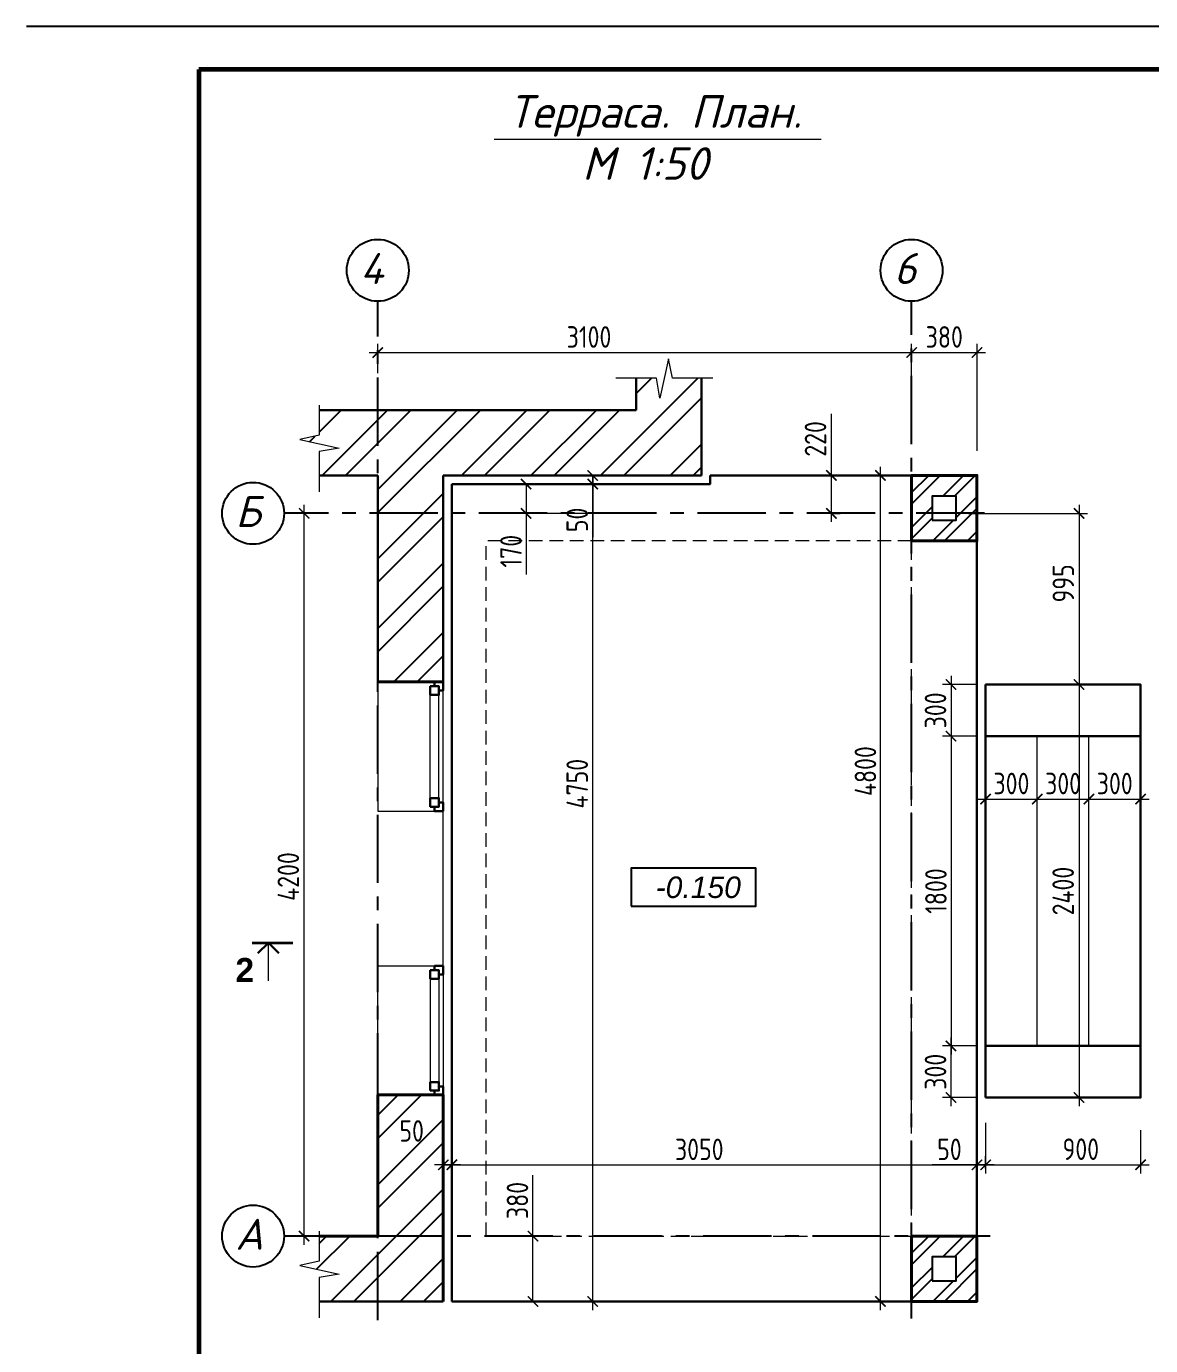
# Model space of a CAD drawing. Extents: x -12289450 to -10763036, y -7834513 to -6150123.
# Drawn here: x -11015035 to -11001976, y -7820146 to -7804813 of the extents above; entities that cross this region are included whole.
import ezdxf

# ---------------------------------------------------------------- set-up
doc = ezdxf.new("R2010")
doc.units = 0
doc.header["$LTSCALE"] = 25
doc.header["$PDMODE"] = 35
doc.linetypes.add('CENTER', pattern=[50.8, 31.75, -6.35, 6.35, -6.35])
doc.linetypes.add('HIDDEN', pattern=[9.525, 6.35, -3.175])
doc.layers.get('DefPoints').update_dxf_attribs({"color": 10, "lineweight": 30})
for name, color, linetype in [('001-ПЕРЕГОРОДКИ', 5, 'Continuous'), ('004-ВСПЛИНИИ', 15, 'Continuous'), ('005-РАЗМЕРЫ', 252, 'Continuous'), ('008-ШТРИХОВКА', 252, 'Continuous'), ('014-ОСИ', 251, 'CENTER'), ('Annotation - Text', 7, 'Continuous'), ('Текст', 7, 'Continuous')]:
    doc.layers.add(name, color=color, linetype=linetype)
doc.layers.add('Окна ArchiCAD_Ном._пера__23', color=7, linetype='Continuous', lineweight=30, true_color=0xff6600)
doc.layers.add('Окна ArchiCAD_Ном._пера__3', color=7, linetype='Continuous', lineweight=15, true_color=0xff6600)
for name, color, linetype, lineweight in [('Ростверк', 5, 'Continuous', 35), ('СТЕНЫ', 5, 'Continuous', 40), ('Текст AMS', 7, 'Continuous', 9), ('ФУНДАМЕНТ', 5, 'Continuous', 30)]:
    doc.layers.add(name, color=color, linetype=linetype, lineweight=lineweight)
doc.styles.add('gismo', font='isocpeui.ttf')
doc.styles.add('GOST 2.304', font='cs_gost2304.shx')
doc.styles.add('Isocpeur', font='isocpeui.ttf')
doc.styles.get("Standard").update_dxf_attribs({"font": 'arial.ttf'})
doc.styles.add('СГЕНЕРИР_СТИЛЬ_1', font='arialbd.ttf')
doc.styles.add('Текстер', font='ariali.ttf')
doc.dimstyles.new('1', dxfattribs={"dimscale": 100, "dimtxt": 2.5, "dimasz": 1.2, "dimexe": 1, "dimexo": 1, "dimgap": 0.5, "dimtad": 1, "dimdec": 0, "dimzin": 0, "dimdsep": 46, "dimtxsty": 'GOST 2.304', "dimblk": 'ARCHTICK', "dimcen": 0.09, "dimdle": 1, "dimclrd": 256, "dimclre": 256, "dimclrt": 7, "dimadec": 0, "dimazin": 0, "dimtfac": 1, "dimtdec": 0, "dimtmove": 0, "dimatfit": 3, "dimldrblk": 'ARCHTICK', "dimfxl": 0, "dimtolj": 1, "dimtzin": 0, "dimlwd": 5, "dimlwe": 5, "dimarcsym": 0})

# ---------------------------------------------------------------- blocks, each defined once
blk = doc.blocks.new('_ArchTick')
at = {"color": 0, "linetype": 'ByBlock', "const_width": 0.15}
blk.add_lwpolyline([(-0.5, -0.5), (0.5, 0.5)], dxfattribs=at)
blk = doc.blocks.new('*D1515')
at = {"layer": '005-РАЗМЕРЫ', "lineweight": 5, "transparency": 16777216}
for p, q in [((-11010953, -7808842), (-11010953, -7808504)), ((-11004753, -7808842), (-11004753, -7808504)), ((-11011053, -7808604), (-11004653, -7808604))]:
    blk.add_line(p, q, dxfattribs=at)
at = {"layer": 'DefPoints', "color": 0, "transparency": 16777216}
for p in [(-11004753, -7808604), (-11010953, -7808942), (-11004753, -7808942)]:
    blk.add_point(p, dxfattribs=at)
at = {"layer": '005-РАЗМЕРЫ', "lineweight": 5, "transparency": 16777216, "xscale": 120, "yscale": 120, "zscale": 120, "rotation": 180}
blk.add_blockref('_ArchTick', (-11010953, -7808604), dxfattribs=at)
at = {"layer": '005-РАЗМЕРЫ', "lineweight": 5, "transparency": 16777216, "xscale": 120, "yscale": 120, "zscale": 120}
blk.add_blockref('_ArchTick', (-11004753, -7808604), dxfattribs=at)
at = {"layer": '005-РАЗМЕРЫ', "color": 7, "transparency": 16777216, "insert": (-11008500, -7808423), "char_height": 250, "attachment_point": 5, "style": 'GOST 2.304'}
blk.add_mtext('\\A1;3100', dxfattribs=at)
blk = doc.blocks.new('*D1516')
at = {"layer": '005-РАЗМЕРЫ', "lineweight": 5, "transparency": 16777216}
for p, q in [((-11011809, -7818973), (-11011809, -7810373)), ((-11011774, -7810473), (-11011909, -7810473)), ((-11011807, -7818873), (-11011909, -7818873))]:
    blk.add_line(p, q, dxfattribs=at)
at = {"layer": 'DefPoints', "color": 0, "transparency": 16777216}
for p in [(-11011809, -7810473), (-11011674, -7810473), (-11011707, -7818873)]:
    blk.add_point(p, dxfattribs=at)
at = {"layer": '005-РАЗМЕРЫ', "lineweight": 5, "transparency": 16777216, "xscale": 120, "yscale": 120, "zscale": 120}
for p, rotation in [((-11011809, -7810473), 90), ((-11011809, -7818873), 270)]:
    blk.add_blockref('_ArchTick', p, dxfattribs=dict(at, rotation=rotation))
at = {"layer": '005-РАЗМЕРЫ', "color": 7, "transparency": 16777216, "insert": (-11011993, -7814694), "char_height": 250, "attachment_point": 5, "rotation": 90, "style": 'GOST 2.304'}
blk.add_mtext('\\A1;4200', dxfattribs=at)
blk = doc.blocks.new('*D1517')
at = {"layer": '005-РАЗМЕРЫ', "lineweight": 5, "transparency": 16777216}
for p, q in [((-11009151, -7818873), (-11009151, -7818165)), ((-11009151, -7819633), (-11009151, -7818773)), ((-11009015, -7818873), (-11009251, -7818873)), ((-11009015, -7819633), (-11009251, -7819633))]:
    blk.add_line(p, q, dxfattribs=at)
at = {"layer": 'DefPoints', "color": 0, "transparency": 16777216}
for p in [(-11008915, -7818873), (-11009151, -7819633), (-11008915, -7819633)]:
    blk.add_point(p, dxfattribs=at)
at = {"layer": '005-РАЗМЕРЫ', "lineweight": 5, "transparency": 16777216, "xscale": 120, "yscale": 120, "zscale": 120}
for p, rotation in [((-11009151, -7818873), 90), ((-11009151, -7819633), 270)]:
    blk.add_blockref('_ArchTick', p, dxfattribs=dict(at, rotation=rotation))
at = {"layer": '005-РАЗМЕРЫ', "color": 7, "transparency": 16777216, "insert": (-11009331, -7818459), "char_height": 250, "attachment_point": 5, "rotation": 90, "style": 'GOST 2.304'}
blk.add_mtext('\\A1;380', dxfattribs=at)
blk = doc.blocks.new('*D1518')
at = {"layer": '005-РАЗМЕРЫ', "lineweight": 5, "ltscale": 100, "transparency": 16777216}
for p, q in [((-11009993, -7818045), (-11010293, -7818045)), ((-11010193, -7817913), (-11010193, -7818145)), ((-11010093, -7817913), (-11010093, -7818145))]:
    blk.add_line(p, q, dxfattribs=at)
at = {"layer": 'DefPoints', "color": 0, "ltscale": 100, "transparency": 16777216}
for p in [(-11010193, -7817813), (-11010093, -7817813), (-11010193, -7818045)]:
    blk.add_point(p, dxfattribs=at)
at = {"layer": '005-РАЗМЕРЫ', "lineweight": 5, "ltscale": 100, "transparency": 16777216, "xscale": 120, "yscale": 120, "zscale": 120, "rotation": 180}
blk.add_blockref('_ArchTick', (-11010193, -7818045), dxfattribs=at)
at = {"layer": '005-РАЗМЕРЫ', "lineweight": 5, "ltscale": 100, "transparency": 16777216, "xscale": 120, "yscale": 120, "zscale": 120}
blk.add_blockref('_ArchTick', (-11010093, -7818045), dxfattribs=at)
at = {"layer": '005-РАЗМЕРЫ', "color": 7, "ltscale": 100, "transparency": 16777216, "insert": (-11010560, -7817651), "char_height": 250, "attachment_point": 5, "style": 'GOST 2.304'}
blk.add_mtext('\\A1;50', dxfattribs=at)
blk = doc.blocks.new('*D1514')
at = {"layer": '005-РАЗМЕРЫ', "lineweight": 5, "transparency": 16777216}
for p, q in [((-11008364, -7810033), (-11008557, -7810033)), ((-11008457, -7810033), (-11008457, -7810233)), ((-11008364, -7810133), (-11008557, -7810133)), ((-11008457, -7810133), (-11008457, -7810749))]:
    blk.add_line(p, q, dxfattribs=at)
at = {"layer": 'DefPoints', "color": 0, "transparency": 16777216}
for p in [(-11008457, -7810033), (-11008264, -7810033), (-11008264, -7810133)]:
    blk.add_point(p, dxfattribs=at)
at = {"layer": '005-РАЗМЕРЫ', "lineweight": 5, "transparency": 16777216, "xscale": 120, "yscale": 120, "zscale": 120}
for p, rotation in [((-11008457, -7810033), 90), ((-11008457, -7810133), 270)]:
    blk.add_blockref('_ArchTick', p, dxfattribs=dict(at, rotation=rotation))
at = {"layer": '005-РАЗМЕРЫ', "color": 7, "transparency": 16777216, "insert": (-11008637, -7810549), "char_height": 250, "attachment_point": 5, "rotation": 90, "style": 'GOST 2.304'}
blk.add_mtext('\\A1;50', dxfattribs=at)
blk = doc.blocks.new('*D1519')
at = {"layer": '005-РАЗМЕРЫ', "lineweight": 5, "transparency": 16777216}
for p, q in [((-11004753, -7809566), (-11004753, -7808504)), ((-11003993, -7809747), (-11003993, -7808504)), ((-11004853, -7808604), (-11003893, -7808604))]:
    blk.add_line(p, q, dxfattribs=at)
at = {"layer": 'DefPoints', "color": 0, "transparency": 16777216}
for p in [(-11003993, -7808604), (-11004753, -7809666), (-11003993, -7809847)]:
    blk.add_point(p, dxfattribs=at)
at = {"layer": '005-РАЗМЕРЫ', "lineweight": 5, "transparency": 16777216, "xscale": 120, "yscale": 120, "zscale": 120, "rotation": 180}
blk.add_blockref('_ArchTick', (-11004753, -7808604), dxfattribs=at)
at = {"layer": '005-РАЗМЕРЫ', "lineweight": 5, "transparency": 16777216, "xscale": 120, "yscale": 120, "zscale": 120}
blk.add_blockref('_ArchTick', (-11003993, -7808604), dxfattribs=at)
at = {"layer": '005-РАЗМЕРЫ', "color": 7, "transparency": 16777216, "insert": (-11004373, -7808423), "char_height": 250, "attachment_point": 5, "style": 'GOST 2.304'}
blk.add_mtext('\\A1;380', dxfattribs=at)
blk = doc.blocks.new('*D1520')
at = {"layer": '005-РАЗМЕРЫ', "lineweight": 5, "transparency": 16777216}
for p, q in [((-11010193, -7818045), (-11003893, -7818045)), ((-11010093, -7818537), (-11010093, -7817945)), ((-11003993, -7818537), (-11003993, -7817945))]:
    blk.add_line(p, q, dxfattribs=at)
at = {"layer": 'DefPoints', "color": 0, "transparency": 16777216}
for p in [(-11003993, -7818045), (-11010093, -7818637), (-11003993, -7818637)]:
    blk.add_point(p, dxfattribs=at)
at = {"layer": '005-РАЗМЕРЫ', "lineweight": 5, "transparency": 16777216, "xscale": 120, "yscale": 120, "zscale": 120, "rotation": 180}
blk.add_blockref('_ArchTick', (-11010093, -7818045), dxfattribs=at)
at = {"layer": '005-РАЗМЕРЫ', "lineweight": 5, "transparency": 16777216, "xscale": 120, "yscale": 120, "zscale": 120}
blk.add_blockref('_ArchTick', (-11003993, -7818045), dxfattribs=at)
at = {"layer": '005-РАЗМЕРЫ', "color": 7, "transparency": 16777216, "insert": (-11007219, -7817865), "char_height": 250, "attachment_point": 5, "style": 'GOST 2.304'}
blk.add_mtext('\\A1;3050', dxfattribs=at)
blk = doc.blocks.new('*D1521')
at = {"layer": '005-РАЗМЕРЫ', "lineweight": 5, "transparency": 16777216}
for p, q in [((-11003993, -7817738), (-11003993, -7818145)), ((-11003993, -7818045), (-11004513, -7818045)), ((-11003793, -7818045), (-11003993, -7818045)), ((-11003893, -7818086), (-11003893, -7817945))]:
    blk.add_line(p, q, dxfattribs=at)
at = {"layer": 'DefPoints', "color": 0, "transparency": 16777216}
for p in [(-11003993, -7817638), (-11003993, -7818045), (-11003893, -7818186)]:
    blk.add_point(p, dxfattribs=at)
at = {"layer": '005-РАЗМЕРЫ', "lineweight": 5, "transparency": 16777216, "xscale": 120, "yscale": 120, "zscale": 120, "rotation": 180}
blk.add_blockref('_ArchTick', (-11003993, -7818045), dxfattribs=at)
at = {"layer": '005-РАЗМЕРЫ', "lineweight": 5, "transparency": 16777216, "xscale": 120, "yscale": 120, "zscale": 120}
blk.add_blockref('_ArchTick', (-11003893, -7818045), dxfattribs=at)
at = {"layer": '005-РАЗМЕРЫ', "color": 7, "transparency": 16777216, "insert": (-11004313, -7817865), "char_height": 250, "attachment_point": 5, "style": 'GOST 2.304'}
blk.add_mtext('\\A1;50', dxfattribs=at)
blk = doc.blocks.new('*D1522')
at = {"layer": '005-РАЗМЕРЫ', "lineweight": 5, "transparency": 16777216}
for p, q in [((-11003893, -7817557), (-11003893, -7818145)), ((-11002093, -7817643), (-11002093, -7818145)), ((-11003993, -7818045), (-11001993, -7818045))]:
    blk.add_line(p, q, dxfattribs=at)
at = {"layer": 'DefPoints', "color": 0, "transparency": 16777216}
for p in [(-11003893, -7817457), (-11002093, -7817543), (-11002093, -7818045)]:
    blk.add_point(p, dxfattribs=at)
at = {"layer": '005-РАЗМЕРЫ', "lineweight": 5, "transparency": 16777216, "xscale": 120, "yscale": 120, "zscale": 120, "rotation": 180}
blk.add_blockref('_ArchTick', (-11003893, -7818045), dxfattribs=at)
at = {"layer": '005-РАЗМЕРЫ', "lineweight": 5, "transparency": 16777216, "xscale": 120, "yscale": 120, "zscale": 120}
blk.add_blockref('_ArchTick', (-11002093, -7818045), dxfattribs=at)
at = {"layer": '005-РАЗМЕРЫ', "color": 7, "transparency": 16777216, "insert": (-11002787, -7817863), "char_height": 250, "attachment_point": 5, "style": 'GOST 2.304'}
blk.add_mtext('\\A1;900', dxfattribs=at)
blk = doc.blocks.new('*D1523')
at = {"layer": '005-РАЗМЕРЫ', "lineweight": 5, "transparency": 16777216}
for p, q in [((-11008457, -7819733), (-11008457, -7810033)), ((-11008462, -7810133), (-11008357, -7810133)), ((-11008462, -7819633), (-11008357, -7819633))]:
    blk.add_line(p, q, dxfattribs=at)
at = {"layer": 'DefPoints', "color": 0, "transparency": 16777216}
for p in [(-11008562, -7810133), (-11008457, -7810133), (-11008562, -7819633)]:
    blk.add_point(p, dxfattribs=at)
at = {"layer": '005-РАЗМЕРЫ', "lineweight": 5, "transparency": 16777216, "xscale": 120, "yscale": 120, "zscale": 120}
for p, rotation in [((-11008457, -7810133), 90), ((-11008457, -7819633), 270)]:
    blk.add_blockref('_ArchTick', p, dxfattribs=dict(at, rotation=rotation))
at = {"layer": '005-РАЗМЕРЫ', "color": 7, "transparency": 16777216, "insert": (-11008637, -7813615), "char_height": 250, "attachment_point": 5, "rotation": 90, "style": 'GOST 2.304'}
blk.add_mtext('\\A1;4750', dxfattribs=at)
blk = doc.blocks.new('*D1524')
at = {"layer": '005-РАЗМЕРЫ', "lineweight": 5, "transparency": 16777216}
for p, q in [((-11009231, -7810133), (-11009231, -7810573)), ((-11009170, -7810133), (-11009131, -7810133)), ((-11008459, -7810473), (-11009331, -7810473)), ((-11009231, -7810473), (-11009231, -7811182))]:
    blk.add_line(p, q, dxfattribs=at)
at = {"layer": 'DefPoints', "color": 0, "transparency": 16777216}
for p in [(-11009270, -7810133), (-11009231, -7810133), (-11008359, -7810473)]:
    blk.add_point(p, dxfattribs=at)
at = {"layer": '005-РАЗМЕРЫ', "lineweight": 5, "transparency": 16777216, "xscale": 120, "yscale": 120, "zscale": 120}
for p, rotation in [((-11009231, -7810133), 90), ((-11009231, -7810473), 270)]:
    blk.add_blockref('_ArchTick', p, dxfattribs=dict(at, rotation=rotation))
at = {"layer": '005-РАЗМЕРЫ', "color": 7, "transparency": 16777216, "insert": (-11009406, -7810913), "char_height": 250, "attachment_point": 5, "rotation": 90, "style": 'GOST 2.304'}
blk.add_mtext('\\A1;170', dxfattribs=at)
blk = doc.blocks.new('*D1525')
at = {"layer": '005-РАЗМЕРЫ', "lineweight": 5, "transparency": 16777216}
for p, q in [((-11005114, -7819733), (-11005114, -7809933)), ((-11005087, -7810033), (-11005014, -7810033)), ((-11005087, -7819633), (-11005014, -7819633))]:
    blk.add_line(p, q, dxfattribs=at)
at = {"layer": 'DefPoints', "color": 0, "transparency": 16777216}
for p in [(-11005187, -7810033), (-11005114, -7810033), (-11005187, -7819633)]:
    blk.add_point(p, dxfattribs=at)
at = {"layer": '005-РАЗМЕРЫ', "lineweight": 5, "transparency": 16777216, "xscale": 120, "yscale": 120, "zscale": 120}
for p, rotation in [((-11005114, -7810033), 90), ((-11005114, -7819633), 270)]:
    blk.add_blockref('_ArchTick', p, dxfattribs=dict(at, rotation=rotation))
at = {"layer": '005-РАЗМЕРЫ', "color": 7, "transparency": 16777216, "insert": (-11005289, -7813469), "char_height": 250, "attachment_point": 5, "rotation": 90, "style": 'GOST 2.304'}
blk.add_mtext('\\A1;4800', dxfattribs=at)
blk = doc.blocks.new('*D1526')
at = {"layer": '005-РАЗМЕРЫ', "lineweight": 5, "transparency": 16777216}
for p, q in [((-11005684, -7810033), (-11005684, -7809315)), ((-11005684, -7810573), (-11005684, -7810033)), ((-11005656, -7810033), (-11005584, -7810033)), ((-11005656, -7810473), (-11005584, -7810473))]:
    blk.add_line(p, q, dxfattribs=at)
at = {"layer": 'DefPoints', "color": 0, "transparency": 16777216}
for p in [(-11005756, -7810033), (-11005684, -7810033), (-11005756, -7810473)]:
    blk.add_point(p, dxfattribs=at)
at = {"layer": '005-РАЗМЕРЫ', "lineweight": 5, "transparency": 16777216, "xscale": 120, "yscale": 120, "zscale": 120}
for p, rotation in [((-11005684, -7810033), 90), ((-11005684, -7810473), 270)]:
    blk.add_blockref('_ArchTick', p, dxfattribs=dict(at, rotation=rotation))
at = {"layer": '005-РАЗМЕРЫ', "color": 7, "transparency": 16777216, "insert": (-11005869, -7809608), "char_height": 250, "attachment_point": 5, "rotation": 90, "style": 'GOST 2.304'}
blk.add_mtext('\\A1;220', dxfattribs=at)
blk = doc.blocks.new('*D1527')
at = {"layer": '005-РАЗМЕРЫ', "lineweight": 5, "transparency": 16777216}
for p, q in [((-11002808, -7810373), (-11002808, -7812563)), ((-11004090, -7810473), (-11002708, -7810473)), ((-11003121, -7812463), (-11002708, -7812463))]:
    blk.add_line(p, q, dxfattribs=at)
at = {"layer": 'DefPoints', "color": 0, "transparency": 16777216}
for p in [(-11004190, -7810473), (-11003221, -7812463), (-11002808, -7812463)]:
    blk.add_point(p, dxfattribs=at)
at = {"layer": '005-РАЗМЕРЫ', "lineweight": 5, "transparency": 16777216, "xscale": 120, "yscale": 120, "zscale": 120}
for p, rotation in [((-11002808, -7810473), 90), ((-11002808, -7812463), 270)]:
    blk.add_blockref('_ArchTick', p, dxfattribs=dict(at, rotation=rotation))
at = {"layer": '005-РАЗМЕРЫ', "color": 7, "transparency": 16777216, "insert": (-11002990, -7811287), "char_height": 250, "attachment_point": 5, "rotation": 90, "style": 'GOST 2.304'}
blk.add_mtext('\\A1;995', dxfattribs=at)
blk = doc.blocks.new('*D1528')
at = {"layer": '005-РАЗМЕРЫ', "lineweight": 5, "transparency": 16777216}
for p, q in [((-11002808, -7812363), (-11002808, -7817363)), ((-11003121, -7812463), (-11002708, -7812463)), ((-11002834, -7817263), (-11002908, -7817263))]:
    blk.add_line(p, q, dxfattribs=at)
at = {"layer": 'DefPoints', "color": 0, "transparency": 16777216}
for p in [(-11003221, -7812463), (-11002808, -7817263), (-11002734, -7817263)]:
    blk.add_point(p, dxfattribs=at)
at = {"layer": '005-РАЗМЕРЫ', "lineweight": 5, "transparency": 16777216, "xscale": 120, "yscale": 120, "zscale": 120}
for p, rotation in [((-11002808, -7812463), 90), ((-11002808, -7817263), 270)]:
    blk.add_blockref('_ArchTick', p, dxfattribs=dict(at, rotation=rotation))
at = {"layer": '005-РАЗМЕРЫ', "color": 7, "transparency": 16777216, "insert": (-11002992, -7814863), "char_height": 250, "attachment_point": 5, "rotation": 90, "style": 'GOST 2.304'}
blk.add_mtext('\\A1;2400', dxfattribs=at)
blk = doc.blocks.new('*D1529')
at = {"layer": '005-РАЗМЕРЫ', "lineweight": 5, "transparency": 16777216}
for p, q in [((-11003893, -7813751), (-11003893, -7813694)), ((-11003293, -7813751), (-11003293, -7813694)), ((-11003993, -7813794), (-11003193, -7813794))]:
    blk.add_line(p, q, dxfattribs=at)
at = {"layer": 'DefPoints', "color": 0, "transparency": 16777216}
for p in [(-11003893, -7813851), (-11003293, -7813794), (-11003293, -7813851)]:
    blk.add_point(p, dxfattribs=at)
at = {"layer": '005-РАЗМЕРЫ', "lineweight": 5, "transparency": 16777216, "xscale": 120, "yscale": 120, "zscale": 120, "rotation": 180}
blk.add_blockref('_ArchTick', (-11003893, -7813794), dxfattribs=at)
at = {"layer": '005-РАЗМЕРЫ', "lineweight": 5, "transparency": 16777216, "xscale": 120, "yscale": 120, "zscale": 120}
blk.add_blockref('_ArchTick', (-11003293, -7813794), dxfattribs=at)
at = {"layer": '005-РАЗМЕРЫ', "color": 7, "transparency": 16777216, "insert": (-11003593, -7813613), "char_height": 250, "attachment_point": 5, "style": 'GOST 2.304'}
blk.add_mtext('\\A1;300', dxfattribs=at)
blk = doc.blocks.new('*D1530')
at = {"layer": '005-РАЗМЕРЫ', "lineweight": 5, "transparency": 16777216}
for p, q in [((-11003293, -7813751), (-11003293, -7813694)), ((-11002693, -7813751), (-11002693, -7813694)), ((-11003393, -7813794), (-11002593, -7813794))]:
    blk.add_line(p, q, dxfattribs=at)
at = {"layer": 'DefPoints', "color": 0, "transparency": 16777216}
for p in [(-11003293, -7813851), (-11002693, -7813794), (-11002693, -7813851)]:
    blk.add_point(p, dxfattribs=at)
at = {"layer": '005-РАЗМЕРЫ', "lineweight": 5, "transparency": 16777216, "xscale": 120, "yscale": 120, "zscale": 120, "rotation": 180}
blk.add_blockref('_ArchTick', (-11003293, -7813794), dxfattribs=at)
at = {"layer": '005-РАЗМЕРЫ', "lineweight": 5, "transparency": 16777216, "xscale": 120, "yscale": 120, "zscale": 120}
blk.add_blockref('_ArchTick', (-11002693, -7813794), dxfattribs=at)
at = {"layer": '005-РАЗМЕРЫ', "color": 7, "transparency": 16777216, "insert": (-11002993, -7813613), "char_height": 250, "attachment_point": 5, "style": 'GOST 2.304'}
blk.add_mtext('\\A1;300', dxfattribs=at)
blk = doc.blocks.new('*D1531')
at = {"layer": '005-РАЗМЕРЫ', "lineweight": 5, "transparency": 16777216}
for p, q in [((-11002693, -7813751), (-11002693, -7813694)), ((-11002093, -7813751), (-11002093, -7813694)), ((-11002793, -7813794), (-11001993, -7813794))]:
    blk.add_line(p, q, dxfattribs=at)
at = {"layer": 'DefPoints', "color": 0, "transparency": 16777216}
for p in [(-11002693, -7813851), (-11002093, -7813794), (-11002093, -7813851)]:
    blk.add_point(p, dxfattribs=at)
at = {"layer": '005-РАЗМЕРЫ', "lineweight": 5, "transparency": 16777216, "xscale": 120, "yscale": 120, "zscale": 120, "rotation": 180}
blk.add_blockref('_ArchTick', (-11002693, -7813794), dxfattribs=at)
at = {"layer": '005-РАЗМЕРЫ', "lineweight": 5, "transparency": 16777216, "xscale": 120, "yscale": 120, "zscale": 120}
blk.add_blockref('_ArchTick', (-11002093, -7813794), dxfattribs=at)
at = {"layer": '005-РАЗМЕРЫ', "color": 7, "transparency": 16777216, "insert": (-11002393, -7813613), "char_height": 250, "attachment_point": 5, "style": 'GOST 2.304'}
blk.add_mtext('\\A1;300', dxfattribs=at)
blk = doc.blocks.new('*D1532')
at = {"layer": '005-РАЗМЕРЫ', "lineweight": 5, "transparency": 16777216}
for p, q in [((-11004295, -7812963), (-11004295, -7816763)), ((-11003993, -7813063), (-11004395, -7813063)), ((-11003993, -7816663), (-11004395, -7816663))]:
    blk.add_line(p, q, dxfattribs=at)
at = {"layer": 'DefPoints', "color": 0, "transparency": 16777216}
for p in [(-11003893, -7813063), (-11004295, -7816663), (-11003893, -7816663)]:
    blk.add_point(p, dxfattribs=at)
at = {"layer": '005-РАЗМЕРЫ', "lineweight": 5, "transparency": 16777216, "xscale": 120, "yscale": 120, "zscale": 120}
for p, rotation in [((-11004295, -7813063), 90), ((-11004295, -7816663), 270)]:
    blk.add_blockref('_ArchTick', p, dxfattribs=dict(at, rotation=rotation))
at = {"layer": '005-РАЗМЕРЫ', "color": 7, "transparency": 16777216, "insert": (-11004470, -7814863), "char_height": 250, "attachment_point": 5, "rotation": 90, "style": 'GOST 2.304'}
blk.add_mtext('\\A1;1800', dxfattribs=at)
blk = doc.blocks.new('*D1533')
at = {"layer": '005-РАЗМЕРЫ', "lineweight": 5, "transparency": 16777216}
for p, q in [((-11004295, -7812363), (-11004295, -7813163)), ((-11003993, -7812463), (-11004395, -7812463)), ((-11003993, -7813063), (-11004395, -7813063))]:
    blk.add_line(p, q, dxfattribs=at)
at = {"layer": 'DefPoints', "color": 0, "transparency": 16777216}
for p in [(-11003893, -7812463), (-11004295, -7813063), (-11003893, -7813063)]:
    blk.add_point(p, dxfattribs=at)
at = {"layer": '005-РАЗМЕРЫ', "lineweight": 5, "transparency": 16777216, "xscale": 120, "yscale": 120, "zscale": 120}
for p, rotation in [((-11004295, -7812463), 90), ((-11004295, -7813063), 270)]:
    blk.add_blockref('_ArchTick', p, dxfattribs=dict(at, rotation=rotation))
at = {"layer": '005-РАЗМЕРЫ', "color": 7, "transparency": 16777216, "insert": (-11004475, -7812763), "char_height": 250, "attachment_point": 5, "rotation": 90, "style": 'GOST 2.304'}
blk.add_mtext('\\A1;300', dxfattribs=at)
blk = doc.blocks.new('*D1534')
at = {"layer": '005-РАЗМЕРЫ', "lineweight": 5, "transparency": 16777216}
for p, q in [((-11003993, -7816663), (-11004395, -7816663)), ((-11004295, -7817363), (-11004295, -7816563)), ((-11003993, -7817263), (-11004395, -7817263))]:
    blk.add_line(p, q, dxfattribs=at)
at = {"layer": 'DefPoints', "color": 0, "transparency": 16777216}
for p in [(-11004295, -7816663), (-11003893, -7816663), (-11003893, -7817263)]:
    blk.add_point(p, dxfattribs=at)
at = {"layer": '005-РАЗМЕРЫ', "lineweight": 5, "transparency": 16777216, "xscale": 120, "yscale": 120, "zscale": 120}
for p, rotation in [((-11004295, -7816663), 90), ((-11004295, -7817263), 270)]:
    blk.add_blockref('_ArchTick', p, dxfattribs=dict(at, rotation=rotation))
at = {"layer": '005-РАЗМЕРЫ', "color": 7, "transparency": 16777216, "insert": (-11004475, -7816963), "char_height": 250, "attachment_point": 5, "rotation": 90, "style": 'GOST 2.304'}
blk.add_mtext('\\A1;300', dxfattribs=at)
blk = doc.blocks.new('Уровень')
at = {"color": 213, "linetype": 'ByBlock'}
blk.add_lwpolyline([(0, 0), (1544, 0), (1544, 469), (0, 469)], close=True, dxfattribs=at)
at = {"flags": 4}
blk.add_attdef('+-0.000', (70, 107), '', height=250, dxfattribs=at)

msp = doc.modelspace()

# ---------------------------------------------------------------- hatches: boundary and pattern name
at = {"layer": '008-ШТРИХОВКА', "ltscale": 3}
h = msp.add_hatch(dxfattribs=at)
h.set_pattern_fill('ANSI32', color=256, scale=60)
h.set_pattern_definition([(45, (-11012308.6, -7819632.8), (-404.112, 404.112), []), (45, (-11012039.2, -7819632.8), (-404.112, 404.112), [])])
h.paths.add_polyline_path([(-11007952.2, -7809272.8), (-11010953.1, -7809272.8), (-11010953.1, -7810472.8), (-11010193.1, -7810472.8), (-11010193.1, -7810032.8), (-11007193.1, -7810032.8), (-11007193.1, -7808903.2), (-11007529, -7808903.2), (-11007577.5, -7808676.7), (-11007678.7, -7809135.7), (-11007717.1, -7808903.2), (-11007952.2, -7808903.2)])
h.paths.add_polyline_path([(-11010953.1, -7809272.8), (-11011634.1, -7809272.8), (-11011634.1, -7809566), (-11011860.6, -7809614.6), (-11011401.6, -7809715.8), (-11011634.1, -7809754.2), (-11011634.1, -7810032.8), (-11010953.1, -7810032.8)])
h.paths.add_polyline_path([(-11010953.1, -7812432.8), (-11010294.3, -7812432.8), (-11010294.3, -7812432.7), (-11010193.1, -7812432.7), (-11010193.1, -7810472.8), (-11010953.1, -7810472.8)])
h.paths.add_polyline_path([(-11010953.1, -7818872.8), (-11010193.5, -7818872.8), (-11010194.3, -7817232.8), (-11010294.3, -7817232.8), (-11010953.1, -7817232.8)])
h.paths.add_polyline_path([(-11010953.1, -7819632.8), (-11010193.1, -7819632.8), (-11010193.5, -7818872.8), (-11010953.1, -7818872.8)])
h.paths.add_polyline_path([(-11011401.6, -7819315.8), (-11011634.1, -7819354.2), (-11011634.1, -7819632.8), (-11010953.1, -7819632.8), (-11010953.1, -7818872.8), (-11011634.1, -7818872.8), (-11011634.1, -7819166), (-11011860.6, -7819214.6)])
h.paths.add_polyline_path([(-11009218.1, -7811194.2), (-11009218.1, -7810631.7), (-11009593.1, -7810631.7), (-11009593.1, -7811194.2)], flags=9)
h.paths.add_polyline_path([(-11010772.2, -7817843.9), (-11010347.2, -7817843.9), (-11010347.2, -7817458.6), (-11010772.2, -7817458.6)], flags=24)
h = msp.add_hatch(dxfattribs=at)
h.set_pattern_fill('ANSI32', color=256, scale=30)
h.set_pattern_definition([(45, (-11012302.75, -7324361.6), (-202.05576, 202.05576), []), (45, (-11012168.04, -7324361.6), (-202.05576, 202.05576), [])])
h.paths.add_polyline_path([(-11003993.1, -7810032.8), (-11004753.1, -7810032.8), (-11004753.1, -7810792.8), (-11003993.1, -7810792.8)])
h.paths.add_polyline_path([(-11004233.1, -7810552.8), (-11004513.1, -7810552.8), (-11004513.1, -7810272.8), (-11004233.1, -7810272.8)], flags=16)
h.paths.add_polyline_path([(-11004313.1, -7810472.8), (-11004433.1, -7810472.8), (-11004433.1, -7810352.8), (-11004313.1, -7810352.8)], flags=0)
h = msp.add_hatch(dxfattribs=at)
h.set_pattern_fill('ANSI32', color=256, scale=30)
h.set_pattern_definition([(45, (-11012302.75, -7333201.6), (-202.05576, 202.05576), []), (45, (-11012168.04, -7333201.6), (-202.05576, 202.05576), [])])
h.paths.add_polyline_path([(-11003993.1, -7818872.8), (-11004753.1, -7818872.8), (-11004753.1, -7819632.8), (-11003993.1, -7819632.8)])
h.paths.add_polyline_path([(-11004233.1, -7819392.8), (-11004513.1, -7819392.8), (-11004513.1, -7819112.8), (-11004233.1, -7819112.8)], flags=16)
h.paths.add_polyline_path([(-11004313.1, -7819312.8), (-11004433.1, -7819312.8), (-11004433.1, -7819192.8), (-11004313.1, -7819192.8)], flags=0)

# ---------------------------------------------------------------- linework, layer by layer
at = {"linetype": 'Continuous', "lineweight": 25, "ltscale": 75, "extrusion": (0, 1, 0), "elevation": -7804813.4}
msp.add_lwpolyline([(10973035.5, 0), (11015035.3, 0)], dxfattribs=at)
at = {"linetype": 'Continuous', "lineweight": 60, "ltscale": 75, "extrusion": (0, 1, 0), "elevation": -7805313.3}
msp.add_lwpolyline([(10973544.7, 0), (11013033.8, 0)], dxfattribs=at)
at = {"linetype": 'Continuous', "lineweight": 60, "ltscale": 75, "extrusion": (1, 0, 0), "elevation": -11013033.8}
msp.add_lwpolyline([(-7805313.3, 0), (-7834005.3, 0)], dxfattribs=at)
at = {"layer": '001-ПЕРЕГОРОДКИ', "lineweight": 35, "ltscale": 100}
msp.add_lwpolyline([(-11012413.7, -7815463.2), (-11011939, -7815463.2)], dxfattribs=at)
at = {"layer": '001-ПЕРЕГОРОДКИ', "lineweight": 18, "ltscale": 100}
msp.add_lwpolyline([(-11012224.7, -7815907), (-11012224.7, -7815463.2)], dxfattribs=at)
msp.add_lwpolyline([(-11012224.7, -7815907), (-11012224.7, -7815463.2)], dxfattribs=at)
at = {"layer": '004-ВСПЛИНИИ', "color": 0, "lineweight": 0}
for points in [[(-11007061.1, -7808903.2), (-11007529, -7808903.2), (-11007577.5, -7808676.7), (-11007678.7, -7809135.7), (-11007717.1, -7808903.2), (-11008187.3, -7808903.2)], [(-11011634.1, -7809215.3), (-11011634.1, -7809566), (-11011860.6, -7809614.6), (-11011401.6, -7809715.8), (-11011634.1, -7809754.2), (-11011634.1, -7810224.4)], [(-11011634.1, -7818815.3), (-11011634.1, -7819166), (-11011860.6, -7819214.6), (-11011401.6, -7819315.8), (-11011634.1, -7819354.2), (-11011634.1, -7819824.4)]]:
    msp.add_lwpolyline(points, dxfattribs=at)
at = {"layer": '014-ОСИ'}
for points in [[(-11010953.1, -7819849), (-11010953.1, -7808008.8)], [(-11004753.1, -7819829.6), (-11004753.1, -7808008.8)], [(-11003906.7, -7810472.8), (-11012042.2, -7810472.8)], [(-11003840.1, -7818872.8), (-11012042.2, -7818872.8)]]:
    msp.add_lwpolyline(points, dxfattribs=at)
at = {"layer": 'Окна ArchiCAD_Ном._пера__23', "linetype": 'Continuous'}
for points in [[(-11010344.3, -7812482.7), (-11010344.3, -7812582.7), (-11010244.3, -7812582.7), (-11010244.3, -7812482.7)], [(-11010344.3, -7813882.8), (-11010344.3, -7813782.8), (-11010244.3, -7813782.8), (-11010244.3, -7813882.8)], [(-11010344.3, -7815782.8), (-11010344.3, -7815882.8), (-11010244.3, -7815882.8), (-11010244.3, -7815782.8)], [(-11010344.3, -7817182.8), (-11010344.3, -7817082.8), (-11010244.3, -7817082.8), (-11010244.3, -7817182.8)]]:
    msp.add_lwpolyline(points, close=True, dxfattribs=at)
for points in [[(-11010294.3, -7812482.7), (-11010294.3, -7812432.7), (-11010194.3, -7812432.7), (-11010194.3, -7812532.7), (-11010244.3, -7812532.7), (-11010244.3, -7812482.7), (-11010294.3, -7812482.7)], [(-11010294.3, -7813882.8), (-11010294.3, -7813932.8), (-11010194.3, -7813932.8), (-11010194.3, -7813832.8), (-11010244.3, -7813832.8), (-11010244.3, -7813882.8), (-11010294.3, -7813882.8)], [(-11010294.3, -7815782.8), (-11010294.3, -7815732.8), (-11010194.3, -7815732.8), (-11010194.3, -7815832.8), (-11010244.3, -7815832.8), (-11010244.3, -7815782.8), (-11010294.3, -7815782.8)], [(-11010294.3, -7817182.8), (-11010294.3, -7817232.8), (-11010194.3, -7817232.8), (-11010194.3, -7817132.8), (-11010244.3, -7817132.8), (-11010244.3, -7817182.8), (-11010294.3, -7817182.8)]]:
    msp.add_lwpolyline(points, dxfattribs=at)
at = {"layer": 'Окна ArchiCAD_Ном._пера__3', "linetype": 'Continuous'}
for p, q in [((-11010194.3, -7813832.8), (-11010194.3, -7812532.7)), ((-11010344.3, -7813782.8), (-11010344.3, -7812582.7)), ((-11010244.3, -7813782.8), (-11010244.3, -7812582.7)), ((-11010344.3, -7815882.8), (-11010344.3, -7817082.8)), ((-11010244.3, -7815882.8), (-11010244.3, -7817082.8)), ((-11010194.3, -7815832.8), (-11010194.3, -7817132.8))]:
    msp.add_line(p, q, dxfattribs=at)
at = {"layer": 'Ростверк', "lineweight": 13, "ltscale": 100}
for points in [[(-11003293.1, -7816662.8), (-11003293.1, -7813062.8)], [(-11002693.1, -7816662.8), (-11002693.1, -7813062.8)]]:
    msp.add_lwpolyline(points, dxfattribs=at)
at = {"layer": 'СТЕНЫ', "lineweight": 30, "ltscale": 3}
for p, q in [((-11007952.2, -7808903.2), (-11007952.2, -7809272.8)), ((-11007193.1, -7808903.2), (-11007193.1, -7810032.8)), ((-11007953.1, -7809272.8), (-11011634.1, -7809272.8)), ((-11007193.1, -7810032.8), (-11010193.1, -7810032.8)), ((-11010093.1, -7819632.8), (-11010093.1, -7810132.8)), ((-11010093.1, -7810132.8), (-11007093.1, -7810132.8)), ((-11011634.1, -7819632.8), (-11010193.1, -7819632.8))]:
    msp.add_line(p, q, dxfattribs=at)
at = {"layer": 'СТЕНЫ', "ltscale": 3}
for p, q in [((-11010953.1, -7812432.8), (-11010193.1, -7812432.8)), ((-11010953.1, -7818872.8), (-11010953.1, -7817232.8)), ((-11010953.1, -7817232.8), (-11010194.3, -7817232.8)), ((-11010193.1, -7819632.8), (-11010194.3, -7817232.8))]:
    msp.add_line(p, q, dxfattribs=at)
at = {"layer": 'СТЕНЫ', "lineweight": 30, "ltscale": 3}
for points in [[(-11010953.1, -7810032.8), (-11011634.1, -7810032.8)], [(-11010953.1, -7812432.8), (-11010953.1, -7810032.8)], [(-11010193.1, -7812432.8), (-11010193.1, -7810032.8)], [(-11010093.1, -7819632.8), (-11003993.1, -7819632.8), (-11003993.1, -7810032.8), (-11007093.1, -7810032.8)], [(-11007193.1, -7810132.8), (-11007093.1, -7810132.8), (-11007093.1, -7810032.8)], [(-11003893.1, -7812462.8), (-11002093.1, -7812462.8), (-11002093.1, -7817262.8), (-11003893.1, -7817262.8)], [(-11003893.1, -7817262.8), (-11003893.1, -7812462.8)], [(-11003893.1, -7813062.8), (-11002093.1, -7813062.8), (-11002093.1, -7816662.8), (-11003893.1, -7816662.8)]]:
    msp.add_lwpolyline(points, dxfattribs=at)
at = {"layer": 'СТЕНЫ', "ltscale": 3}
for points in [[(-11004753.1, -7810792.8), (-11003993.1, -7810792.8), (-11003993.1, -7810032.8), (-11004753.1, -7810032.8)], [(-11004753.1, -7819632.8), (-11003993.1, -7819632.8), (-11003993.1, -7818872.8), (-11004753.1, -7818872.8)]]:
    msp.add_lwpolyline(points, close=True, dxfattribs=at)
at = {"layer": 'СТЕНЫ', "lineweight": 25, "ltscale": 3}
for points in [[(-11004513.1, -7810552.8), (-11004233.1, -7810552.8), (-11004233.1, -7810272.8), (-11004513.1, -7810272.8)], [(-11004513.1, -7819392.8), (-11004233.1, -7819392.8), (-11004233.1, -7819112.8), (-11004513.1, -7819112.8)]]:
    msp.add_lwpolyline(points, close=True, dxfattribs=at)
at = {"layer": 'СТЕНЫ', "lineweight": 9, "ltscale": 3}
for points in [[(-11010953.1, -7812432.8), (-11010953.1, -7813932.8), (-11010194.3, -7813932.8), (-11010194.3, -7813932.8)], [(-11010194.3, -7815732.8), (-11010194.3, -7813932.8)], [(-11010953.1, -7817232.8), (-11010953.1, -7815732.8), (-11010194.3, -7815732.8), (-11010194.3, -7815732.8)]]:
    msp.add_lwpolyline(points, dxfattribs=at)
at = {"layer": 'СТЕНЫ', "color": 5, "lineweight": 30}
for points in [[(-11012224.7, -7815463.2), (-11012348, -7815586.5)], [(-11012224.7, -7815463.2), (-11012101.3, -7815586.5)]]:
    msp.add_lwpolyline(points, dxfattribs=at)
at = {"layer": 'СТЕНЫ', "ltscale": 3}
msp.add_lwpolyline([(-11011634.1, -7818872.8), (-11010953.1, -7818872.8)], dxfattribs=at)
at = {"layer": 'Текст'}
for centre in [(-11010953.1, -7807648.8), (-11004753.1, -7807648.8), (-11012402.2, -7810472.8), (-11012402.2, -7818872.8)]:
    msp.add_circle(centre, 360, dxfattribs=at)
at = {"layer": 'Текст AMS', "linetype": 'Continuous', "lineweight": 5, "ltscale": 75}
msp.add_lwpolyline([(-11009600.3, -7806125.2), (-11005803.5, -7806125.2)], dxfattribs=at)
at = {"layer": 'ФУНДАМЕНТ', "linetype": 'HIDDEN', "lineweight": 0}
for p, q in [((-11004753.1, -7810792.8), (-11009693.1, -7810792.8)), ((-11009693.1, -7818872.8), (-11009693.1, -7810792.8)), ((-11004753.1, -7818872.8), (-11004753.1, -7810792.8)), ((-11009693.1, -7818872.8), (-11004753.1, -7818872.8))]:
    msp.add_line(p, q, dxfattribs=at)
msp.add_lwpolyline([(-11010953.1, -7818872.8), (-11010953.1, -7815732.8)], dxfattribs=at)

# ---------------------------------------------------------------- block references
at = {"color": 7, "ltscale": 2}
ref = msp.add_blockref('Уровень', (-11008009.9, -7815038.1), dxfattribs=dict(at, xscale=0.9375, yscale=0.9375, zscale=0.9375))
ref.add_attrib('+-0.000', ' -0.150', (-11007822.9, -7814943.9), dxfattribs={"height": 250, "style": 'Текстер'})

# ---------------------------------------------------------------- texts
at = {"layer": 'Annotation - Text', "color": 0, "lineweight": 25, "style": 'gismo'}
for s, p in [('Терраса. План.', (-11009436.2, -7805992)), ('М 1:50', (-11008579.1, -7806596.7))]:
    msp.add_text(s, height=378, dxfattribs=at).set_placement(p)
at = {"layer": 'Annotation - Text', "color": 7, "linetype": 'Continuous', "lineweight": 0, "insert": (-11012498.4, -7815640.9), "char_height": 280, "attachment_point": 2, "style": 'СГЕНЕРИР_СТИЛЬ_1'}
msp.add_mtext('2', dxfattribs=at)
at = {"layer": 'Текст', "style": 'Isocpeur'}
for s, p in [('4', (-11011158.4, -7807807.5)), ('6', (-11004958.4, -7807807.5)), ('Б', (-11012607.5, -7810631.5)), ('А', (-11012607.5, -7819031.5))]:
    msp.add_text(s, height=360, dxfattribs=at).set_placement(p)

# ---------------------------------------------------------------- dimensions: what is measured, and where the dimension line sits
at = {"layer": '005-РАЗМЕРЫ'}
for base, p1, p2, text, picture, middle in [((-11004753.1, -7808603.6), (-11010953.1, -7808942.1), (-11004753.1, -7808942.1), '3100', '*D1515', (-11008500.2, -7808603.6)), ((-11003993.1, -7808603.6), (-11004753.1, -7809665.7), (-11003993.1, -7809847.2), '380', '*D1519', (-11004373.1, -7808603.6)), ((-11003293.1, -7813793.6), (-11003893.1, -7813851.3), (-11003293.1, -7813851.3), '300', '*D1529', (-11003593.1, -7813793.6)), ((-11002693.1, -7813793.6), (-11003293.1, -7813851.3), (-11002693.1, -7813851.3), '300', '*D1530', (-11002993.1, -7813793.6)), ((-11002093.1, -7813793.6), (-11002693.1, -7813851.3), (-11002093.1, -7813851.3), '300', '*D1531', (-11002393.1, -7813793.6)), ((-11002093.1, -7818045.2), (-11003893.1, -7817456.8), (-11002093.1, -7817543), '900', '*D1522', (-11002786.9, -7818045.2)), ((-11003993.1, -7818045.2), (-11010093.1, -7818636.6), (-11003993.1, -7818636.6), '3050', '*D1520', (-11007219.2, -7818045.2)), ((-11003993.1, -7818045.2), (-11003893.1, -7818186.3), (-11003993.1, -7817637.8), '50', '*D1521', (-11004313.1, -7818045.2))]:
    dim = msp.add_linear_dim(base=base, p1=p1, p2=p2, text=text, dimstyle='1', dxfattribs=at)
    dim.commit()
    dim.dimension.update_dxf_attribs({"geometry": picture, "text_midpoint": middle, "dimtype": 160})
for base, p1, p2, text, picture, middle in [((-11005684.3, -7810032.8), (-11005755.7, -7810472.8), (-11005755.7, -7810032.8), '220', '*D1526', (-11005684.3, -7809608.4)), ((-11009230.6, -7810132.8), (-11008359.4, -7810472.8), (-11009270.1, -7810132.8), '170', '*D1524', (-11009230.6, -7810912.9)), ((-11008457.2, -7810032.8), (-11008263.6, -7810132.8), (-11008263.6, -7810032.8), '50', '*D1514', (-11008457.2, -7810548.9)), ((-11008457.2, -7810132.8), (-11008562.3, -7819632.8), (-11008562.3, -7810132.8), '4750', '*D1523', (-11008457.2, -7813615)), ((-11005113.8, -7810032.8), (-11005187.1, -7819632.8), (-11005187.1, -7810032.8), '4800', '*D1525', (-11005113.8, -7813469.1)), ((-11011808.7, -7810472.8), (-11011706.8, -7818872.8), (-11011673.7, -7810472.8), '4200', '*D1516', (-11011808.7, -7814694.4)), ((-11002807.5, -7812462.8), (-11004190, -7810472.8), (-11003220.9, -7812462.8), '995', '*D1527', (-11002807.5, -7811287.1)), ((-11009151.2, -7819632.8), (-11008915.3, -7818872.8), (-11008915.3, -7819632.8), '380', '*D1517', (-11009151.2, -7818459))]:
    dim = msp.add_linear_dim(base=base, p1=p1, p2=p2, angle=90, text=text, dimstyle='1', dxfattribs=at)
    dim.commit()
    dim.dimension.update_dxf_attribs({"geometry": picture, "text_midpoint": middle, "dimtype": 160})
for base, p1, p2, angle, text, picture, middle in [((-11004294.6, -7813062.8), (-11003893.1, -7812462.8), (-11003893.1, -7813062.8), 90, '300', '*D1533', (-11004474.8, -7812762.8)), ((-11002807.5, -7817262.8), (-11003220.9, -7812462.8), (-11002734.2, -7817262.8), 90, '2400', '*D1528', (-11002992.2, -7814862.8)), ((-11004294.6, -7816662.8), (-11003893.1, -7813062.8), (-11003893.1, -7816662.8), 90, '1800', '*D1532', (-11004469.6, -7814862.8)), ((-11004294.6, -7816662.8), (-11003893.1, -7817262.8), (-11003893.1, -7816662.8), 270, '300', '*D1534', (-11004474.8, -7816962.8))]:
    dim = msp.add_linear_dim(base=base, p1=p1, p2=p2, angle=angle, text=text, dimstyle='1', dxfattribs=at)
    dim.commit()
    dim.dimension.update_dxf_attribs({"geometry": picture, "text_midpoint": middle})
at = {"layer": '005-РАЗМЕРЫ', "ltscale": 100}
dim = msp.add_linear_dim(base=(-11010193.1, -7818045.2), p1=(-11010093.1, -7817812.9), p2=(-11010193.1, -7817812.9), text='50', dimstyle='1', override={"dimtmove": 2}, dxfattribs=at)
dim.commit()
dim.dimension.update_dxf_attribs({"geometry": '*D1518', "text_midpoint": (-11010559.7, -7817651.2), "dimtype": 160})

doc.saveas('drawing.dxf')
